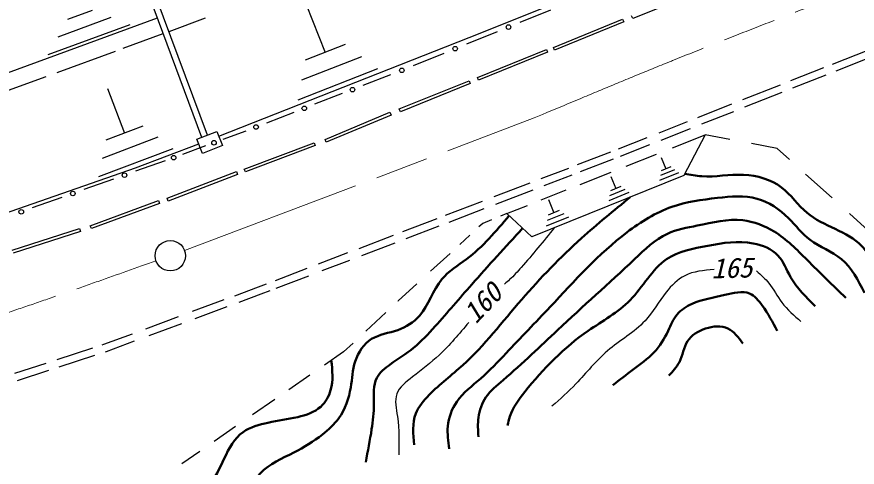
# Model space of a CAD drawing. Units: millimetres, scale not verified. Extents: x 40000 to 680000, y 20000 to 380000.
# Drawn here: x 459094 to 514304, y 260247 to 289856 of the extents above; entities that cross this region are included whole.
import ezdxf
from ezdxf.enums import TextEntityAlignment as Align

# ---------------------------------------------------------------- set-up
doc = ezdxf.new("R2010")
doc.units = ezdxf.units.MM
doc.header["$LTSCALE"] = 1000
doc.linetypes.add('CHAIN', pattern=[18.5, 12, -1.5, 3.5, -1.5])
for name, color, linetype, lineweight in [('M-BGD', 7, 'Continuous', 25), ('M-BMK', 2, 'CHAIN', 13), ('M-BMK-SRVR', 3, 'Continuous', 25), ('M-TTL-LINE', 7, 'Continuous', 50)]:
    doc.layers.add(name, color=color, linetype=linetype, lineweight=lineweight)
doc.styles.add('ＭＳ ゴシック', font='')
doc.styles.get('ＭＳ ゴシック').set_extended_font_data('MS Gothic')

msp = doc.modelspace()

# ---------------------------------------------------------------- linework, layer by layer
at = {"layer": 'M-BGD'}
for p, q in [((471250, 281930), (463240, 303456)), ((471625, 282069), (463614, 303595)), ((489535, 288770), (500315, 293138)), ((504061, 291553), (499556, 289745)), ((478112, 290655), (479352, 287515)), ((464042, 290265), (462422, 289675)), ((494149, 290295), (492147, 289483)), ((499556, 289745), (499481, 289930)), ((451585, 283654), (468328, 289781)), ((466522, 289335), (461132, 287365)), ((465282, 289805), (461782, 288525)), ((469098, 288879), (471482, 289782)), ((494353, 287841), (498888, 289708)), ((498964, 289523), (494429, 287656)), ((498888, 289708), (498964, 289523)), ((466086, 287790), (468712, 288750)), ((472361, 282010), (489535, 288770)), ((490645, 288874), (488643, 288062)), ((480662, 288025), (478042, 286995)), ((489358, 285869), (493893, 287707)), ((493893, 287707), (493969, 287522)), ((494429, 287656), (494353, 287841)), ((515037, 287668), (512670, 286730)), ((461747, 286201), (465578, 287604)), ((481732, 287235), (477802, 285695)), ((487141, 287454), (485139, 286642)), ((493969, 287522), (489433, 285684)), ((515152, 287176), (512898, 286283)), ((482792, 286445), (477552, 284385)), ((483637, 286033), (481827, 285331)), ((512095, 286502), (509926, 285643)), ((512236, 286020), (510061, 285158)), ((457507, 284650), (461020, 285935)), ((484221, 283801), (488812, 285655)), ((488887, 285470), (484296, 283616)), ((488812, 285655), (488887, 285470)), ((489433, 285684), (489358, 285869)), ((465052, 285145), (466162, 282215)), ((509233, 285368), (506764, 284390)), ((480469, 284804), (478658, 284102)), ((509362, 284882), (506900, 283906)), ((484296, 283616), (484221, 283801)), ((506049, 284107), (503817, 283222)), ((477301, 283575), (475490, 282873)), ((479343, 281798), (483611, 283577)), ((483688, 283393), (479420, 281614)), ((483611, 283577), (483688, 283393)), ((506170, 283617), (504075, 282787)), ((503144, 282956), (501263, 282210)), ((467382, 282675), (464942, 281755)), ((470929, 281804), (472240, 282320)), ((472240, 282320), (472606, 281389)), ((474133, 282346), (472619, 281787)), ((503322, 282488), (501394, 281724)), ((468362, 281935), (464702, 280545)), ((471296, 280873), (470929, 281804)), ((474037, 279845), (478629, 281575)), ((478629, 281575), (478699, 281388)), ((479420, 281614), (479343, 281798)), ((500480, 281900), (498598, 281154)), ((502166, 281243), (504321, 282099)), ((504321, 282099), (502911, 279424)), ((505934, 281795), (504321, 282099)), ((469342, 281185), (464462, 279335)), ((466897, 279931), (471047, 281504)), ((471483, 281367), (469969, 280807)), ((472606, 281389), (471296, 280873)), ((478699, 281388), (474108, 279658)), ((500665, 281436), (498731, 280669)), ((509050, 281208), (507367, 281525)), ((509859, 280477), (509050, 281208)), ((498098, 280956), (495906, 280115)), ((498280, 280490), (496103, 279656)), ((499128, 280037), (501114, 280825)), ((501432, 280605), (501742, 279855)), ((458213, 276895), (466897, 279931)), ((468833, 280388), (466895, 279701)), ((502052, 279985), (501422, 279725)), ((468967, 277929), (473518, 279685)), ((473590, 279499), (469039, 277742)), ((473518, 279685), (473590, 279499)), ((474108, 279658), (474037, 279845)), ((502911, 279424), (492927, 275384)), ((495328, 279894), (493529, 279204)), ((495558, 279447), (493708, 278737)), ((496113, 278839), (498135, 279642)), ((502562, 279605), (501312, 279105)), ((502312, 279795), (501372, 279415)), ((512653, 277952), (510918, 279521)), ((465442, 279185), (463504, 278498)), ((492807, 278927), (490428, 278015)), ((498112, 279355), (498442, 278565)), ((492987, 278460), (490540, 277522)), ((493546, 277819), (495189, 278472)), ((499312, 278295), (497982, 277755)), ((499042, 278495), (498042, 278095)), ((498772, 278695), (498102, 278425)), ((462051, 277983), (460113, 277296)), ((463923, 276119), (468408, 277769)), ((468408, 277769), (468477, 277581)), ((469039, 277742), (468967, 277929)), ((489656, 277719), (487238, 276791)), ((494032, 277845), (494372, 276975)), ((468477, 277581), (463992, 275931)), ((489772, 277228), (487468, 276344)), ((491293, 276924), (492635, 277458)), ((491293, 276924), (490862, 276747)), ((492927, 275384), (491293, 276924)), ((495332, 276685), (493872, 276095)), ((495032, 276905), (493942, 276465)), ((494732, 277115), (494002, 276825)), ((515501, 275379), (513793, 276922)), ((463992, 275931), (463923, 276119)), ((486678, 276576), (484438, 275718)), ((486819, 276095), (484655, 275265)), ((489707, 276271), (489454, 276040)), ((490289, 276511), (489707, 276271)), ((458791, 274507), (463216, 275938)), ((463278, 275748), (458853, 274316)), ((463216, 275938), (463278, 275748)), ((483819, 275480), (481554, 274611)), ((483918, 274982), (481740, 274147)), ((488858, 275494), (488192, 274883)), ((480826, 274332), (478889, 273589)), ((480953, 273845), (479132, 273147)), ((487556, 274302), (486277, 273130)), ((478139, 273302), (476065, 272506)), ((478250, 272809), (476119, 271992)), ((475474, 272280), (474952, 272080)), ((485368, 272297), (484153, 271184)), ((474952, 272080), (473389, 271499)), ((475708, 271834), (475129, 271612)), ((472688, 271239), (470624, 270472)), ((475129, 271612), (473674, 271071)), ((484153, 271184), (484116, 271149)), ((472902, 270785), (470789, 270000)), ((469698, 270128), (467542, 269327)), ((483344, 270427), (482027, 269196)), ((469921, 269678), (467769, 268878)), ((466668, 269002), (464790, 268305)), ((466811, 268522), (464954, 267833)), ((481181, 268406), (480560, 267824)), ((464071, 268071), (461713, 267305)), ((464790, 268305), (464682, 268270)), ((464954, 267833), (464894, 267813)), ((480560, 267824), (479317, 266963)), ((464191, 267585), (461844, 266822)), ((460998, 267073), (458951, 266408)), ((461178, 266606), (459109, 265934)), ((478344, 266289), (476972, 265338)), ((476047, 264697), (474586, 263685)), ((473472, 262913), (472069, 261941)), ((471114, 261279), (469946, 260470))]:
    msp.add_line(p, q, dxfattribs=at)
for centre in [(491396, 289179), (487892, 287758), (484388, 286337), (481148, 285067), (477980, 283838), (474812, 282610), (472051, 281577), (469401, 280598), (466169, 279443), (462778, 278241), (459386, 277038)]:
    msp.add_circle(centre, 150, dxfattribs=at)
for points, knots in [([(494394, 275978), (493689, 275102), (492985, 274225), (492238, 273382), (491992, 273104), (491742, 272830), (491471, 272578), (491363, 272478), (491253, 272382), (491142, 272285)], [0, 0, 0, 0, 1, 1, 1, 2, 2, 2, 3, 3, 3, 3]), ([(504905, 273239), (504225, 273184), (503545, 273128), (502972, 272835), (502501, 272593), (502102, 272190), (501759, 271756), (501264, 271128), (500886, 270434), (500366, 269868), (499663, 269106), (498699, 268578), (497894, 267891), (497134, 267243), (496516, 266452), (495827, 265734), (495328, 265214), (494791, 264733), (494254, 264251)], [0, 0, 0, 0, 1, 1, 1, 2, 2, 2, 3, 3, 3, 4, 4, 4, 5, 5, 5, 6, 6, 6, 6]), ([(507691, 273149), (507976, 272892), (508262, 272636), (508500, 272340), (508817, 271947), (509050, 271486), (509354, 271082), (509709, 270609), (510161, 270216), (510612, 269823)], [0, 0, 0, 0, 1, 1, 1, 2, 2, 2, 3, 3, 3, 3]), ([(488783, 269765), (488156, 269017), (487529, 268268), (486838, 267621), (486298, 267115), (485718, 266670), (485086, 266183), (484660, 265855), (484209, 265509), (484052, 265060), (483899, 264624), (484023, 264091), (484097, 263577), (484223, 262703), (484205, 261882), (484187, 261060)], [0, 0, 0, 0, 1, 1, 1, 2, 2, 2, 3, 3, 3, 4, 4, 4, 5, 5, 5, 5])]:
    msp.add_open_spline(points, degree=3, knots=knots, dxfattribs=at)
at = {"layer": 'M-BMK'}
msp.add_line((470118, 274490), (493093, 283209), dxfattribs=at)
for points, knots in [([(493093, 283209), (496008, 284435), (498923, 285661), (501854, 286849), (505283, 288238), (508733, 289575), (512182, 290912), (514606, 291851), (517030, 292790), (519463, 293706), (522775, 294952), (526104, 296156), (529452, 297304), (532849, 298469), (536267, 299577), (539695, 300647), (542624, 301562), (545561, 302450), (548509, 303305), (550496, 303881), (552488, 304443), (554491, 304960), (557145, 305645), (559819, 306252), (562493, 306859)], [0, 0, 0, 0, 1, 1, 1, 2, 2, 2, 3, 3, 3, 4, 4, 4, 5, 5, 5, 6, 6, 6, 7, 7, 7, 8, 8, 8, 8]), ([(372564, 254384), (378302, 254758), (384040, 255132), (389763, 255682), (395584, 256243), (401388, 256986), (407168, 257889), (411983, 258641), (416781, 259503), (421549, 260503), (427083, 261664), (432577, 263011), (438055, 264426), (443066, 265720), (448063, 267072), (453001, 268613), (458118, 270211), (463170, 272011), (468223, 273812)], [0, 0, 0, 0, 1, 1, 1, 2, 2, 2, 3, 3, 3, 4, 4, 4, 5, 5, 5, 6, 6, 6, 6])]:
    msp.add_open_spline(points, degree=3, knots=knots, dxfattribs=at)
at = {"layer": 'M-BMK-SRVR'}
msp.add_circle((469178, 274148), 1000, dxfattribs=at)
at = {"layer": 'M-TTL-LINE'}
for points, knots in [([(515915, 271865), (515607, 272971), (515299, 274077), (514591, 274808), (513673, 275755), (512083, 276072), (511009, 276967), (510403, 277472), (509961, 278160), (509341, 278635), (508648, 279166), (507733, 279429), (506839, 279469), (505907, 279511), (504998, 279309), (504091, 279371), (503718, 279397), (503344, 279467), (502971, 279537)], [0, 0, 0, 0, 1, 1, 1, 2, 2, 2, 3, 3, 3, 4, 4, 4, 5, 5, 5, 6, 6, 6, 6]), ([(499398, 278003), (498314, 277118), (497230, 276234), (496193, 275299), (494803, 274046), (493498, 272701), (492268, 271276), (490998, 269805), (489807, 268247), (488392, 266959), (487671, 266302), (486893, 265716), (486184, 264996), (485822, 264628), (485477, 264225), (485301, 263770), (485060, 263148), (485131, 262428), (485203, 261709)], [0, 0, 0, 0, 1, 1, 1, 2, 2, 2, 3, 3, 3, 4, 4, 4, 5, 5, 5, 6, 6, 6, 6]), ([(514787, 271717), (514363, 272542), (513940, 273368), (513266, 273925), (512657, 274429), (511842, 274715), (511205, 275201), (510677, 275604), (510270, 276145), (509783, 276624), (509195, 277200), (508490, 277685), (507722, 277899), (506898, 278129), (506002, 278047), (505122, 277948), (504090, 277832), (503080, 277693), (502129, 277360), (501074, 276989), (500092, 276379), (499185, 275691), (497298, 274261), (495740, 272499), (494132, 270785), (493173, 269764), (492197, 268760), (491237, 267744), (490698, 267172), (490164, 266597), (489569, 266075), (489018, 265592), (488414, 265154), (487999, 264555), (487672, 264082), (487463, 263509), (487411, 262935), (487366, 262445), (487437, 261954), (487509, 261464)], [0, 0, 0, 0, 1, 1, 1, 2, 2, 2, 3, 3, 3, 4, 4, 4, 5, 5, 5, 6, 6, 6, 7, 7, 7, 8, 8, 8, 9, 9, 9, 10, 10, 10, 11, 11, 11, 12, 12, 12, 13, 13, 13, 13]), ([(491443, 276784), (490578, 275763), (489713, 274742), (488637, 273925), (488075, 273499), (487456, 273128), (487018, 272601), (486428, 271890), (486165, 270897), (485546, 270197), (485173, 269774), (484669, 269458), (484124, 269264), (483541, 269058), (482911, 268991), (482406, 268676), (481899, 268359), (481520, 267791), (481327, 267204), (481143, 266643), (481129, 266064), (481033, 265487), (480913, 264772), (480666, 264060), (480248, 263475), (479952, 263061), (479570, 262711), (479168, 262396), (478589, 261941), (477968, 261560), (477304, 261218), (476521, 260815), (475676, 260466), (475096, 259845), (474592, 259305), (474288, 258559), (473821, 257980), (473170, 257174), (472204, 256691), (471220, 256214), (470039, 255642), (468832, 255080), (467590, 255184), (466953, 255237), (466307, 255465), (465677, 255478), (464575, 255501), (463520, 254869), (462488, 254350), (461844, 254026), (461209, 253746), (460574, 253467)], [0, 0, 0, 0, 1, 1, 1, 2, 2, 2, 3, 3, 3, 4, 4, 4, 5, 5, 5, 6, 6, 6, 7, 7, 7, 8, 8, 8, 9, 9, 9, 10, 10, 10, 11, 11, 11, 12, 12, 12, 13, 13, 13, 14, 14, 14, 15, 15, 15, 16, 16, 16, 17, 17, 17, 17]), ([(513560, 271374), (512707, 272202), (511853, 273029), (511009, 273876), (510335, 274552), (509667, 275241), (508850, 275740), (508224, 276124), (507509, 276395), (506790, 276476), (505800, 276588), (504801, 276340), (503797, 276133), (503119, 275993), (502439, 275872), (501835, 275593), (501024, 275220), (500349, 274563), (499676, 273925), (497979, 272318), (496291, 270829), (494623, 269264), (494050, 268727), (493480, 268181), (492906, 267645), (492297, 267077), (491684, 266521), (491041, 265977), (490631, 265630), (490210, 265289), (489913, 264849), (489650, 264460), (489484, 263993), (489422, 263524), (489366, 263101), (489394, 262675), (489422, 262249)], [0, 0, 0, 0, 1, 1, 1, 2, 2, 2, 3, 3, 3, 4, 4, 4, 5, 5, 5, 6, 6, 6, 7, 7, 7, 8, 8, 8, 9, 9, 9, 10, 10, 10, 11, 11, 11, 12, 12, 12, 12]), ([(492325, 275952), (491200, 274727), (490075, 273502), (488981, 272257), (488179, 271346), (487393, 270423), (486577, 269510), (486127, 269006), (485667, 268505), (485154, 268087), (484678, 267699), (484155, 267383), (483633, 267008), (483283, 266756), (482934, 266478), (482750, 266124), (482495, 265636), (482556, 265004), (482554, 264407), (482551, 263830), (482489, 263286), (482406, 262739), (482298, 262023), (482156, 261302), (482014, 260581)], [0, 0, 0, 0, 1, 1, 1, 2, 2, 2, 3, 3, 3, 4, 4, 4, 5, 5, 5, 6, 6, 6, 7, 7, 7, 8, 8, 8, 8]), ([(511549, 270834), (510947, 271423), (510345, 272012), (509930, 272748), (509657, 273232), (509465, 273779), (509096, 274171), (508693, 274598), (508080, 274840), (507477, 274956), (506472, 275148), (505493, 274991), (504484, 274808), (503527, 274636), (502543, 274440), (501786, 273925), (500822, 273270), (500226, 272095), (499382, 271227), (498586, 270408), (497569, 269861), (496634, 269215), (495043, 268116), (493689, 266732), (492464, 265192), (492064, 264689), (491677, 264169), (491483, 263573), (491420, 263382), (491378, 263183), (491336, 262985)], [0, 0, 0, 0, 1, 1, 1, 2, 2, 2, 3, 3, 3, 4, 4, 4, 5, 5, 5, 6, 6, 6, 7, 7, 7, 8, 8, 8, 9, 9, 9, 10, 10, 10, 10]), ([(509047, 269215), (508753, 269775), (508460, 270335), (508065, 270883), (507832, 271208), (507562, 271529), (507231, 271668), (506763, 271866), (506170, 271699), (505612, 271570), (504843, 271393), (504138, 271288), (503454, 270982), (503087, 270818), (502727, 270596), (502472, 270295), (502211, 269985), (502062, 269592), (501884, 269215), (501637, 268694), (501336, 268204), (500952, 267793), (500549, 267363), (500056, 267020), (499578, 266664), (499127, 266328), (498690, 265981), (498253, 265634)], [0, 0, 0, 0, 1, 1, 1, 2, 2, 2, 3, 3, 3, 4, 4, 4, 5, 5, 5, 6, 6, 6, 7, 7, 7, 8, 8, 8, 9, 9, 9, 9]), ([(506790, 268381), (506500, 268778), (506209, 269175), (505809, 269363), (505384, 269561), (504834, 269524), (504337, 269363), (503849, 269204), (503411, 268926), (503159, 268528), (502902, 268122), (502841, 267591), (502620, 267155), (502452, 266824), (502192, 266548), (501933, 266272)], [0, 0, 0, 0, 1, 1, 1, 2, 2, 2, 3, 3, 3, 4, 4, 4, 5, 5, 5, 5]), ([(479755, 267267), (479825, 266603), (479894, 265940), (479712, 265309), (479594, 264902), (479372, 264508), (479062, 264226), (478654, 263854), (478094, 263674), (477546, 263545), (476891, 263391), (476254, 263310), (475596, 263174), (475015, 263053), (474418, 262891), (473956, 262555), (473395, 262147), (473035, 261483), (472719, 260822), (472408, 260173), (472141, 259526), (471698, 258996), (471362, 258595), (470925, 258260), (470460, 258006), (468986, 257201), (467227, 257206), (465540, 256985), (464739, 256880), (463953, 256725), (463219, 256428), (462466, 256124), (461768, 255671), (461023, 255345), (459792, 254807), (458433, 254615), (457093, 254386), (456071, 254211), (455061, 254015), (454091, 253674), (453357, 253416), (452645, 253074), (451895, 252870), (451295, 252707), (450670, 252632), (450038, 252653), (448981, 252688), (447906, 252991), (446913, 252808), (446207, 252678), (445543, 252303), (444840, 252003), (443932, 251617), (442960, 251358), (442024, 251447), (440996, 251544), (440013, 252062), (438992, 252313), (437837, 252597), (436634, 252541), (435433, 252560), (434267, 252579), (433103, 252669), (431968, 252529), (431202, 252435), (430450, 252236), (429740, 251818), (429228, 251517), (428739, 251101), (428595, 250580), (428458, 250081), (428637, 249484), (428936, 249002), (429428, 248207), (430246, 247723), (431102, 247455), (431872, 247213), (432673, 247147), (433453, 246991), (434794, 246723), (436073, 246192), (437352, 245660)], [0, 0, 0, 0, 1, 1, 1, 2, 2, 2, 3, 3, 3, 4, 4, 4, 5, 5, 5, 6, 6, 6, 7, 7, 7, 8, 8, 8, 9, 9, 9, 10, 10, 10, 11, 11, 11, 12, 12, 12, 13, 13, 13, 14, 14, 14, 15, 15, 15, 16, 16, 16, 17, 17, 17, 18, 18, 18, 19, 19, 19, 20, 20, 20, 21, 21, 21, 22, 22, 22, 23, 23, 23, 24, 24, 24, 25, 25, 25, 26, 26, 26, 27, 27, 27, 27])]:
    msp.add_open_spline(points, degree=3, knots=knots, dxfattribs=at)

# ---------------------------------------------------------------- texts
at = {"layer": 'M-BGD', "style": 'ＭＳ ゴシック', "oblique": 15}
for s, rotation, p in [('165', 1.38, (504745, 272262)), ('160', 46.477, (489532, 269338))]:
    msp.add_text(s, height=1320, rotation=rotation, dxfattribs=at).set_placement(p, align=Align.BOTTOM_LEFT)

doc.saveas('drawing.dxf')
